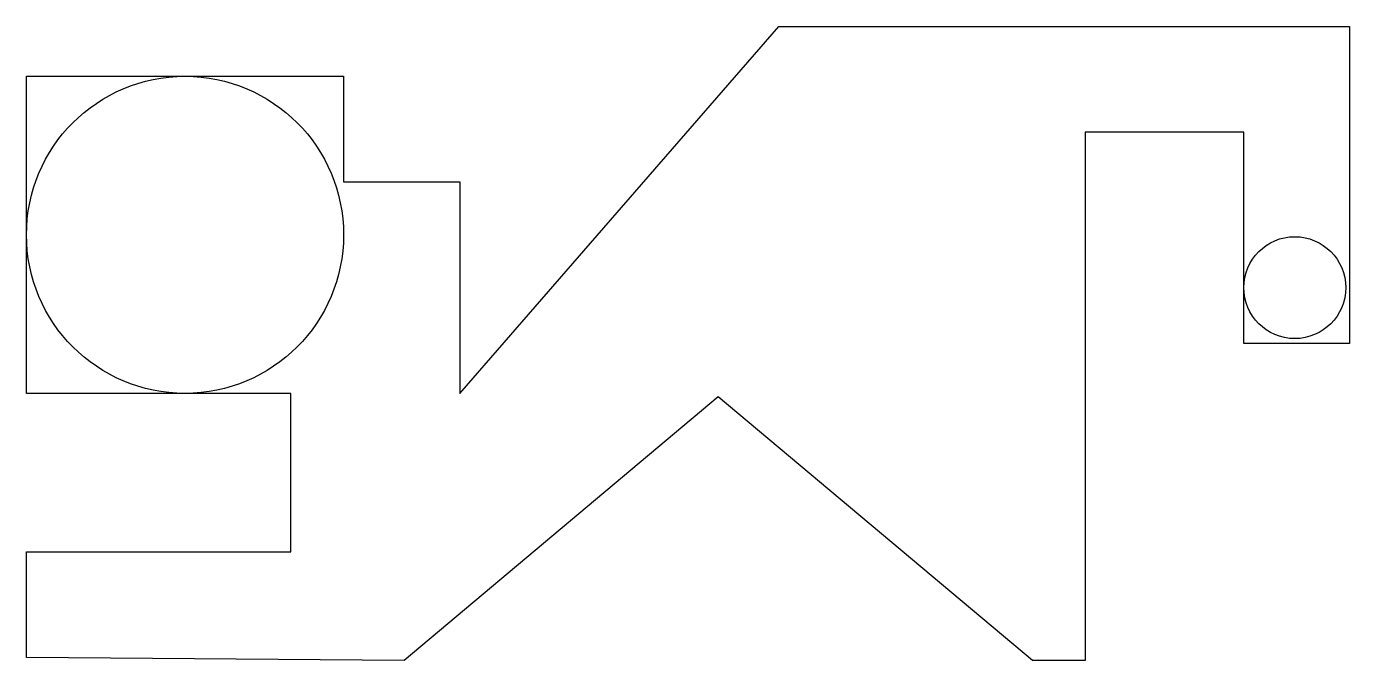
# Model space of a CAD drawing. Header units: centimetres. Extents: x 0 to 626, y -1 to 299.
import ezdxf

# ---------------------------------------------------------------- set-up
doc = ezdxf.new("R2010")
doc.units = ezdxf.units.CM
doc.header["$MEASUREMENT"] = 0

msp = doc.modelspace()

# ---------------------------------------------------------------- linework, layer by layer
for p, q in [((205, 125), (355.89, 298.58)), ((355.89, 298.58), (625.89, 298.58)), ((625.89, 298.58), (625.89, 148.58)), ((0, 125), (0, 275)), ((0, 275), (150, 275)), ((150, 275), (150, 225)), ((575.89, 248.58), (500.89, 248.58)), ((500.89, 248.58), (500.89, -1.42)), ((575.89, 148.58), (575.89, 248.58)), ((150, 225), (205, 225)), ((205, 225), (205, 125)), ((625.89, 148.58), (575.89, 148.58)), ((125, 125), (0, 125)), ((125, 50), (125, 125)), ((327.28, 123.28), (178.67, -1.42)), ((475.89, -1.42), (327.28, 123.28)), ((0, 0), (0, 50)), ((0, 50), (125, 50)), ((178.67, -1.42), (0, 0)), ((500.89, -1.42), (475.89, -1.42)), ((475.89, -1.42), (475.89, -1.42))]:
    msp.add_line(p, q)
for centre, radius in [((75, 200), 75), ((600, 175), 24.11)]:
    msp.add_circle(centre, radius)

doc.saveas('drawing.dxf')
